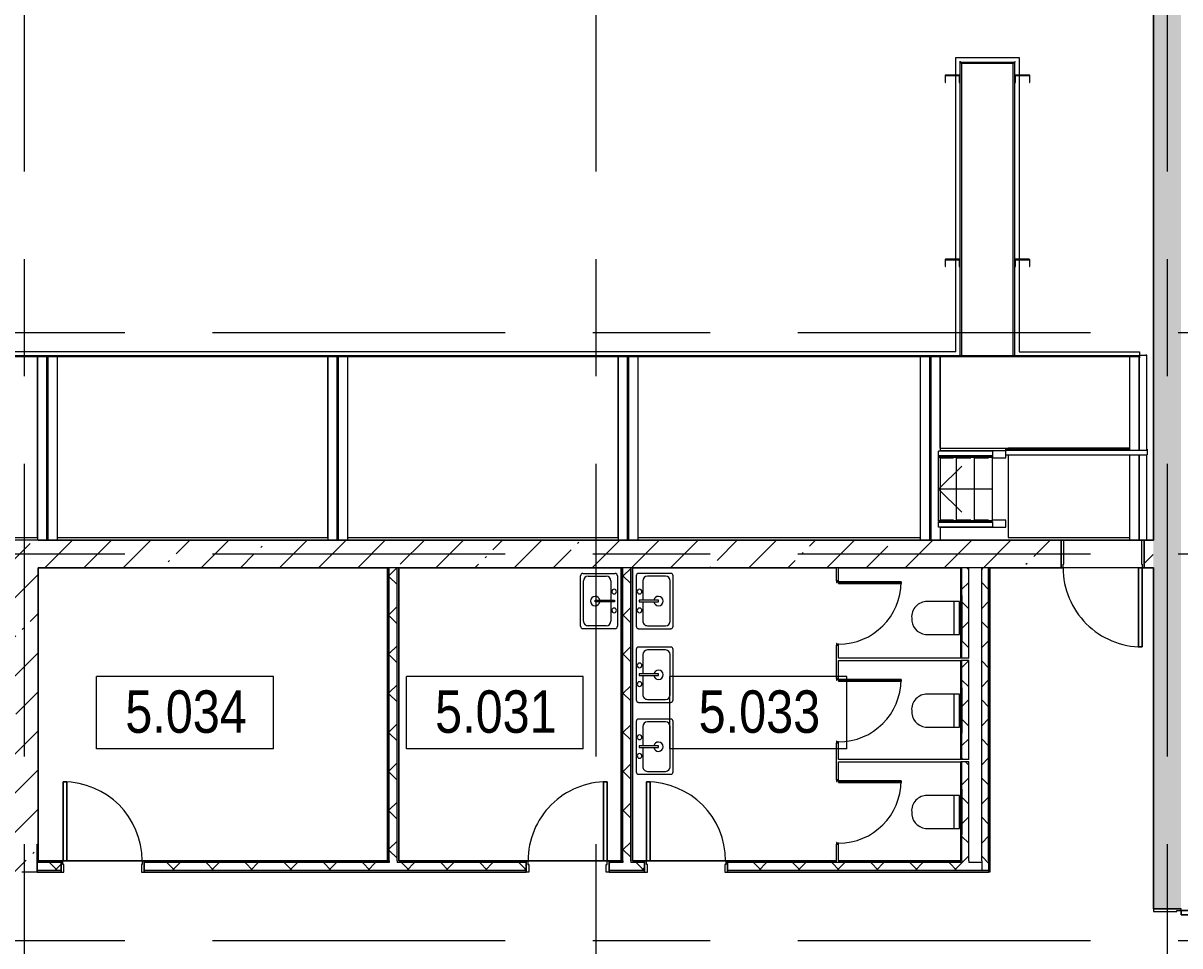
# Model space of a CAD drawing. Header units: millimetres. Extents: x 48966 to 155647, y -43515 to 26217.
# Drawn here: x 91919 to 104469, y -20136 to -10120 of the extents above; entities that cross this region are included whole.
import ezdxf

# ---------------------------------------------------------------- set-up
doc = ezdxf.new("R2010")
doc.units = ezdxf.units.MM
doc.linetypes.add('Осевые', pattern=[6350, 1270, -952.5, 3175, -952.5])
for name, color, linetype, lineweight in [('Двери', 7, 'Continuous', 9), ('Каркас несущий', 7, 'Continuous', 9), ('Каркас_Импост', 7, 'Continuous', 9), ('Контуры', 7, 'Continuous', 9), ('Линии подступенков-1', 7, 'Continuous', 9), ('Линии свеса', 7, 'Continuous', 9), ('Марки помещений', 7, 'Continuous', 9), ('Общие ребра', 7, 'Continuous', 9), ('Ограждение', 7, 'Continuous', 9), ('Оси-2', 7, 'Осевые', 9), ('Панель', 7, 'Continuous', 9), ('Перекрытия', 7, 'Continuous', 9), ('Поручни', 7, 'Continuous', 9), ('Сантехнические приборы', 7, 'Continuous', 9), ('Стены-1', 7, 'Continuous', 18), ('Стрелки вверх', 7, 'Continuous', 9), ('Штриховка разреза-1', 7, 'Continuous', 9)]:
    doc.layers.add(name, color=color, linetype=linetype, lineweight=lineweight)
doc.styles.add('Arial Narrow_1', font='Arial Narrow.ttf', dxfattribs={"height": 460})
pattern_1 = [(45, (0, 0), (-212.132, 212.132), []), (135, (0, 0), (-212.132, -212.132), [])]
pattern_2 = [(45, (0, 0), (-424.264, 424.264), [600, -100, 20, -100]), (45, (0, 424), (-424.264, 424.264), [])]

# ---------------------------------------------------------------- blocks, each defined once
blk = doc.blocks.new('Ограждение - Ограждение-585032-План 5-го этажа на отм_ _12_600')
at = {"layer": 'Поручни'}
for p, q in [((102037, -10683), (102037, -10493)), ((102037, -10493), (102726, -10493)), ((102094, -10550), (102082, -10538)), ((102082, -10538), (102094, -10550)), ((102082, -10538), (102086, -10542)), ((102086, -10542), (102082, -10538)), ((102083, -10539), (102101, -10557)), ((102101, -10557), (102083, -10539)), ((102680, -10539), (102662, -10557)), ((102662, -10557), (102680, -10539)), ((102669, -10550), (102681, -10538)), ((102681, -10538), (102669, -10550)), ((102682, -10538), (102678, -10542)), ((102678, -10542), (102682, -10538)), ((102726, -10493), (102726, -10683)), ((102087, -13733), (102087, -10543)), ((102087, -10543), (102676, -10543)), ((102101, -10557), (102101, -13733)), ((102662, -10557), (102101, -10557)), ((102662, -13733), (102662, -10557)), ((102676, -10543), (102676, -13733)), ((102037, -12683), (102037, -10688)), ((102726, -10688), (102726, -12683)), ((102037, -13688), (102037, -12688)), ((102726, -12688), (102726, -13688)), ((102037, -13688), (82782, -13688)), ((92187, -13738), (92177, -13738)), ((92177, -13752), (92187, -13752)), ((95337, -13738), (95327, -13738)), ((95327, -13752), (95337, -13752)), ((98487, -13738), (98477, -13738)), ((98477, -13752), (98487, -13752)), ((101767, -13738), (101757, -13738)), ((101757, -13752), (101767, -13752)), ((102726, -13688), (104032, -13688)), ((104027, -13738), (104032, -13738)), ((104032, -13752), (104027, -13752)), ((104032, -13688), (104032, -13738)), ((104032, -13733), (104032, -13745)), ((104032, -13733), (104032, -13737)), ((104032, -13734), (104032, -13752))]:
    blk.add_line(p, q, dxfattribs=at)
blk = doc.blocks.new('Швеллеры стальные гнутые равнополочные  ГОСТ 8278-83_Гн_ - Гн160x80x5-608659-План 5-го этажа на отм_ _12_600')
at = {"layer": 'Каркас несущий'}
for p, q in [((102682, 3397), (102682, 3324)), ((102687, 3397), (102682, 3397)), ((102687, 3329), (102687, 3397)), ((102842, 3397), (102837, 3397)), ((102837, 3397), (102837, 3329)), ((102842, 3324), (102842, 3397)), ((102689, 3317), (102835, 3317)), ((102830, 3322), (102694, 3322))]:
    blk.add_line(p, q, dxfattribs=at)
for centre, start, end in [((102689, 3324), 180, 270), ((102694, 3329), 180, 270), ((102830, 3329), 270, 0), ((102835, 3324), 270, 0)]:
    blk.add_arc(centre, 7, start, end, dxfattribs=at)
blk = doc.blocks.new('Швеллеры стальные гнутые равнополочные  ГОСТ 8278-83_Гн_ - Гн160x80x5-608658-План 5-го этажа на отм_ _12_600')
at = {"layer": 'Каркас несущий'}
for p, q in [((101927, 3397), (101922, 3397)), ((101922, 3397), (101922, 3324)), ((101927, 3329), (101927, 3397)), ((102082, 3397), (102077, 3397)), ((102077, 3397), (102077, 3329)), ((102082, 3324), (102082, 3397)), ((101929, 3317), (102075, 3317)), ((102070, 3322), (101934, 3322))]:
    blk.add_line(p, q, dxfattribs=at)
for centre, start, end in [((101929, 3324), 180, 270), ((101934, 3329), 180, 270), ((102070, 3329), 270, 0), ((102075, 3324), 270, 0)]:
    blk.add_arc(centre, 7, start, end, dxfattribs=at)
blk = doc.blocks.new('Швеллеры стальные гнутые равнополочные  ГОСТ 8278-83_Гн_ - Гн160x80x5-2083024-План 5-го этажа на отм_ _12_600')
at = {"layer": 'Каркас несущий'}
for p, q in [((102682, -10690), (102682, -10763)), ((102682, -10763), (102687, -10763)), ((102687, -10763), (102687, -10695)), ((102835, -10683), (102689, -10683)), ((102694, -10688), (102830, -10688)), ((102837, -10695), (102837, -10763)), ((102837, -10763), (102842, -10763)), ((102842, -10763), (102842, -10690))]:
    blk.add_line(p, q, dxfattribs=at)
for centre, start, end in [((102689, -10690), 90, 180), ((102694, -10695), 90, 180), ((102830, -10695), 0, 90), ((102835, -10690), 0, 90)]:
    blk.add_arc(centre, 7, start, end, dxfattribs=at)
blk = doc.blocks.new('Швеллеры стальные гнутые равнополочные  ГОСТ 8278-83_Гн_ - Гн200x80x5-565265-План 5-го этажа на отм_ _12_600')
at = {"layer": 'Каркас несущий'}
for p, q in [((-1005, 12), (-1005, 80)), ((-1005, 7), (-1005, 80)), ((-1005, 80), (-79, 80)), ((-1005, 80), (-79, 80)), ((-1005, 12), (-1005, 7)), ((-1005, 7), (-1005, 12)), ((-1005, 7), (-1005, 2)), ((-1005, 2), (-1005, 7)), ((-30, 80), (1005, 80)), ((-16, 80), (1005, 80)), ((1005, 80), (1005, 7)), ((1005, 80), (1005, 12)), ((1005, 12), (1005, 7)), ((1005, 7), (1005, 12)), ((1005, 7), (1005, 0)), ((1005, 2), (1005, 7)), ((-1005, 0), (-79, 0)), ((-30, 0), (1005, 0))]:
    blk.add_line(p, q, dxfattribs=at)
blk = doc.blocks.new('Уголки стальные горячекатанные равнополочные ГОСТ 8509-93 - L100x8-V6-План 5-го этажа на отм_ _12_600')
at = {"layer": 'Каркас несущий'}
for p, q in [((103927, -13733), (104027, -13733)), ((103927, -14757), (103927, -13737)), ((103933, -13733), (103931, -13733)), ((103947, -13733), (103935, -13733)), ((104025, -13733), (104023, -13733)), ((104027, -14757), (104027, -13737)), ((103927, -15733), (103927, -14807)), ((104027, -15733), (104027, -14807)), ((104027, -15733), (103927, -15733)), ((103931, -15733), (103933, -15733)), ((103935, -15733), (103947, -15733)), ((104023, -15733), (104025, -15733))]:
    blk.add_line(p, q, dxfattribs=at)
blk = doc.blocks.new('Ограждение - Ограждение-591092-План 5-го этажа на отм_ _12_600')
at = {"layer": 'Поручни'}
for p, q in [((82778, -13737), (104032, -13737)), ((104032, -13733), (82782, -13733)), ((104032, -13733), (104032, -13737))]:
    blk.add_line(p, q, dxfattribs=at)
blk = doc.blocks.new('Уголки стальные горячекатанные равнополочные ГОСТ 8509-93 - L100x8-V9-План 5-го этажа на отм_ _12_600')
at = {"layer": 'Каркас несущий'}
for p, q in [((92077, -13733), (92177, -13733)), ((92077, -15733), (92077, -13737)), ((92083, -13733), (92081, -13733)), ((92097, -13733), (92085, -13733)), ((92175, -13733), (92173, -13733)), ((92177, -15733), (92177, -13737)), ((92177, -15733), (92077, -15733)), ((92081, -15733), (92083, -15733)), ((92085, -15733), (92097, -15733)), ((92173, -15733), (92175, -15733))]:
    blk.add_line(p, q, dxfattribs=at)
blk = doc.blocks.new('Уголки стальные горячекатанные равнополочные ГОСТ 8509-93 - L100x8-V8-План 5-го этажа на отм_ _12_600')
at = {"layer": 'Каркас несущий'}
for p, q in [((89037, -13733), (89137, -13733)), ((89037, -13737), (89037, -15733)), ((89041, -13733), (89038, -13733)), ((89129, -13733), (89117, -13733)), ((89133, -13733), (89130, -13733)), ((89137, -13737), (89137, -15733)), ((89137, -15733), (89037, -15733)), ((89038, -15733), (89041, -15733)), ((89117, -15733), (89129, -15733)), ((89130, -15733), (89133, -15733))]:
    blk.add_line(p, q, dxfattribs=at)
blk = doc.blocks.new('Уголки стальные горячекатанные равнополочные ГОСТ 8509-93 - L100x8-V10-План 5-го этажа на отм_ _12_600')
at = {"layer": 'Каркас несущий'}
for p, q in [((101767, -13733), (101867, -13733)), ((101767, -13737), (101767, -15733)), ((101771, -13733), (101768, -13733)), ((101859, -13733), (101847, -13733)), ((101863, -13733), (101860, -13733)), ((101867, -13737), (101867, -14767)), ((101867, -14830), (101867, -15529)), ((101867, -15592), (101867, -15733)), ((101867, -15733), (101767, -15733)), ((101768, -15733), (101771, -15733)), ((101847, -15733), (101859, -15733)), ((101860, -15733), (101863, -15733))]:
    blk.add_line(p, q, dxfattribs=at)
blk = doc.blocks.new('Ограждение - Ограждение-622398-План 5-го этажа на отм_ _12_600')
at = {"layer": 'Поручни'}
for p, q in [((101852, -15548), (101852, -15529)), ((102437, -15529), (101852, -15529)), ((101852, -15592), (101852, -15542)), ((102437, -15542), (101852, -15542)), ((101852, -15548), (101852, -15544)), ((102437, -15529), (102437, -15548)), ((102437, -15542), (102437, -15592)), ((102437, -15544), (102437, -15548)), ((102437, -15592), (101852, -15592))]:
    blk.add_line(p, q, dxfattribs=at)
blk = doc.blocks.new('Ограждение - Ограждение-622402-План 5-го этажа на отм_ _12_600')
at = {"layer": 'Поручни'}
for p, q in [((101852, -14817), (101852, -14767)), ((102437, -14767), (101852, -14767)), ((102437, -14767), (102437, -14817)), ((101852, -14815), (101852, -14811)), ((101852, -14830), (101852, -14811)), ((102437, -14817), (101852, -14817)), ((102437, -14830), (101852, -14830)), ((102437, -14811), (102437, -14815)), ((102437, -14811), (102437, -14830))]:
    blk.add_line(p, q, dxfattribs=at)
blk = doc.blocks.new('Ограждение - Ограждение-622412-План 5-го этажа на отм_ _12_600')
at = {"layer": 'Поручни'}
for p, q in [((102580, -14761), (102580, -14744)), ((103927, -14744), (102580, -14744)), ((102580, -14763), (102580, -14750)), ((102580, -14807), (102580, -14757)), ((102580, -14757), (104115, -14757)), ((102580, -14763), (102580, -14759)), ((102580, -14807), (104115, -14807)), ((104032, -14744), (104027, -14744)), ((104115, -14744), (104112, -14744)), ((104115, -14744), (104115, -14761)), ((104115, -14750), (104115, -14763)), ((104115, -14757), (104115, -14807)), ((104115, -14759), (104115, -14763))]:
    blk.add_line(p, q, dxfattribs=at)
blk = doc.blocks.new('Дверь - Однопольная - ДВ14_21х9-6802601-План 5-го этажа на отм_ _12_600')
at = {"layer": 'Двери'}
for p, q in [((-389, 921), (-429, 921)), ((-429, 921), (-429, 62)), ((-389, 62), (-389, 921)), ((-429, 62), (-389, 62))]:
    blk.add_line(p, q, dxfattribs=at)
blk.add_arc((-429, 62), 858, 360, 90, dxfattribs=at)
at = {"layer": 'Каркас_Импост'}
for p, q in [((-430, 62), (-450, 62)), ((-450, 62), (-450, -62)), ((-430, 23), (-430, 62)), ((-420, 23), (-430, 23)), ((-420, -62), (-420, 23)), ((430, 23), (420, 23)), ((420, 23), (420, -62)), ((450, 62), (430, 62)), ((430, 62), (430, 23)), ((450, -62), (450, 62)), ((-450, -62), (-420, -62)), ((420, -62), (450, -62))]:
    blk.add_line(p, q, dxfattribs=at)
at = {"layer": 'Панель'}
for p, q in [((-429, 921), (-389, 921)), ((-429, 62), (-429, 921)), ((-389, 921), (-389, 62)), ((-389, 62), (-429, 62))]:
    blk.add_line(p, q, dxfattribs=at)
blk = doc.blocks.new('Дверь - Однопольная - ДВ14__21х9-6802604-План 5-го этажа на отм_ _12_600')
at = {"layer": 'Двери'}
for p, q in [((-429, -63), (-389, -63)), ((-429, -921), (-429, -63)), ((-389, -63), (-389, -921)), ((-389, -921), (-429, -921))]:
    blk.add_line(p, q, dxfattribs=at)
blk.add_arc((-429, -63), 858, 270, 0, dxfattribs=at)
at = {"layer": 'Каркас_Импост'}
for p, q in [((-450, 62), (-420, 62)), ((-450, -63), (-450, 62)), ((-420, 62), (-420, -23)), ((420, 62), (450, 62)), ((420, -23), (420, 62)), ((450, 62), (450, -63)), ((-430, -63), (-450, -63)), ((-430, -23), (-430, -63)), ((-420, -23), (-430, -23)), ((430, -23), (420, -23)), ((430, -63), (430, -23)), ((450, -63), (430, -63))]:
    blk.add_line(p, q, dxfattribs=at)
at = {"layer": 'Панель'}
for p, q in [((-389, -63), (-429, -63)), ((-429, -63), (-429, -921)), ((-389, -921), (-389, -63)), ((-429, -921), (-389, -921))]:
    blk.add_line(p, q, dxfattribs=at)
blk = doc.blocks.new('Дверь - Однопольная_HPL - ДВ12_21х7-5561156-План 5-го этажа на отм_ _12_600')
at = {"layer": 'Двери'}
for p, q in [((-319, 691), (-339, 691)), ((-339, 691), (-339, 12)), ((-319, 12), (-319, 691)), ((-339, 12), (-319, 12))]:
    blk.add_line(p, q, dxfattribs=at)
blk.add_arc((-339, 12), 678, 360, 90, dxfattribs=at)
at = {"layer": 'Каркас_Импост'}
for p, q in [((-340, 12), (-350, 12)), ((-350, 12), (-350, -12)), ((-340, -7), (-340, 12)), ((350, 12), (340, 12)), ((340, 12), (340, -7)), ((350, -12), (350, 12)), ((-350, -12), (-330, -12)), ((-330, -7), (-340, -7)), ((-330, -12), (-330, -7)), ((340, -7), (330, -7)), ((330, -7), (330, -12)), ((330, -12), (350, -12))]:
    blk.add_line(p, q, dxfattribs=at)
at = {"layer": 'Панель'}
for p, q in [((-339, 691), (-319, 691)), ((-339, 12), (-339, 691)), ((-319, 691), (-319, 12)), ((-319, 12), (-339, 12))]:
    blk.add_line(p, q, dxfattribs=at)
blk = doc.blocks.new('Дверь - Однопольная - ДВ2_21х9-6240739-План 5-го этажа на отм_ _12_600')
at = {"layer": 'Двери'}
for p, q in [((-389, 1008), (-429, 1008)), ((-429, 1008), (-429, 150)), ((-389, 150), (-389, 1008)), ((-429, 150), (-389, 150))]:
    blk.add_line(p, q, dxfattribs=at)
blk.add_arc((-429, 150), 858, 360, 90, dxfattribs=at)
at = {"layer": 'Каркас_Импост'}
for p, q in [((-430, 150), (-450, 150)), ((-450, 150), (-450, -150)), ((-430, 110), (-430, 150)), ((450, 150), (430, 150)), ((430, 150), (430, 110)), ((450, -150), (450, 150)), ((-420, 110), (-430, 110)), ((-420, -150), (-420, 110)), ((430, 110), (420, 110)), ((420, 110), (420, -150)), ((-450, -150), (-420, -150)), ((420, -150), (450, -150))]:
    blk.add_line(p, q, dxfattribs=at)
at = {"layer": 'Панель'}
for p, q in [((-429, 1008), (-389, 1008)), ((-429, 150), (-429, 1008)), ((-389, 1008), (-389, 150)), ((-389, 150), (-429, 150))]:
    blk.add_line(p, q, dxfattribs=at)
blk = doc.blocks.new('Унитаз_встраиваемый - Обычный _ Vitra 748-4800 _каркасные_-V76-План 5-го этажа на отм_ _12_600')
at = {"layer": 'Сантехнические приборы'}
for p, q in [((-180, 371), (-180, 0)), ((179, 0), (179, 351)), ((-180, 60), (179, 60)), ((245, -25), (-245, -25)), ((-180, 0), (179, 0))]:
    blk.add_line(p, q, dxfattribs=at)
for centre, start, end in [((-12, 351), 86.3345, 173.0597), ((10, 351), 360, 93.6655)]:
    blk.add_arc(centre, 169, start, end, dxfattribs=at)
blk = doc.blocks.new('Раковина-Одиночная-2D - 600 x 400 мм-4830835-План 5-го этажа на отм_ _12_600')
at = {"layer": 'Сантехнические приборы'}
for p, q in [((606, 503), (57, 503)), ((606, 503), (57, 503)), ((32, 477), (32, 128)), ((32, 477), (32, 128)), ((63, 420), (63, 223)), ((549, 471), (114, 471)), ((600, 223), (600, 420)), ((632, 128), (632, 477)), ((632, 128), (632, 477)), ((341, 344), (322, 344)), ((322, 344), (322, 134)), ((341, 134), (341, 344)), ((114, 172), (322, 172)), ((322, 134), (341, 134)), ((341, 172), (549, 172)), ((57, 103), (606, 103)), ((57, 103), (606, 103)), ((132, 63), (692, 63))]:
    blk.add_line(p, q, dxfattribs=at)
for centre, radius, start, end in [((57, 477), 25.4, 90, 180), ((57, 477), 25.4, 90, 180), ((606, 477), 25.4, 360, 90), ((606, 477), 25.4, 360, 90), ((114, 420), 50.8, 90, 180), ((332, 344), 50.8, 360, 180), ((549, 420), 50.8, 360, 90), ((332, 344), 50.8, 180, 259.1931), ((332, 344), 50.8, 280.8069, 0), ((57, 128), 25.4, 180, 270), ((57, 128), 25.4, 180, 270), ((114, 223), 50.8, 180, 270), ((230, 138), 25.4, 360, 180), ((230, 138), 25.4, 180, 360), ((433, 138), 25.4, 360, 180), ((433, 138), 25.4, 180, 0), ((549, 223), 50.8, 270, 0), ((606, 128), 25.4, 270, 360), ((606, 128), 25.4, 270, 0)]:
    blk.add_arc(centre, radius, start, end, dxfattribs=at)
blk = doc.blocks.new('Раковина-Одиночная-2D - 600 x 400 мм-5178593-План 5-го этажа на отм_ _12_600')
at = {"layer": 'Сантехнические приборы'}
for p, q in [((57, -103), (606, -103)), ((57, -103), (606, -103)), ((132, -63), (692, -63)), ((32, -477), (32, -128)), ((32, -477), (32, -128)), ((63, -420), (63, -223)), ((114, -172), (322, -172)), ((322, -134), (341, -134)), ((322, -344), (322, -134)), ((341, -134), (341, -344)), ((341, -172), (549, -172)), ((600, -223), (600, -420)), ((632, -128), (632, -477)), ((632, -128), (632, -477)), ((341, -344), (322, -344)), ((549, -471), (114, -471)), ((606, -503), (57, -503)), ((606, -503), (57, -503))]:
    blk.add_line(p, q, dxfattribs=at)
for centre, radius, start, end in [((57, -128), 25.4, 90, 180), ((57, -128), 25.4, 90, 180), ((230, -138), 25.4, 0, 180), ((433, -138), 25.4, 0, 180), ((606, -128), 25.4, 0, 90), ((606, -128), 25.4, 360, 90), ((114, -223), 50.8, 90, 180), ((230, -138), 25.4, 180, 0), ((433, -138), 25.4, 180, 0), ((549, -223), 50.8, 360, 90), ((332, -344), 50.8, 100.8069, 180), ((332, -344), 50.8, 180, 0), ((332, -344), 50.8, 360, 79.1931), ((57, -477), 25.4, 180, 270), ((57, -477), 25.4, 180, 270), ((114, -420), 50.8, 180, 270), ((549, -420), 50.8, 270, 0), ((606, -477), 25.4, 270, 0), ((606, -477), 25.4, 270, 0)]:
    blk.add_arc(centre, radius, start, end, dxfattribs=at)
blk = doc.blocks.new('Дверь - Полуторная_001 - ДВ20_21-15-6256090-План 5-го этажа на отм_ _12_600')
at = {"layer": 'Двери'}
for p, q in [((-684, 1059), (-729, 1059)), ((-729, 1059), (-729, 150)), ((-684, 150), (-684, 1059)), ((684, 150), (684, 699)), ((684, 699), (729, 699)), ((729, 699), (729, 150)), ((-729, 150), (-684, 150)), ((729, 150), (684, 150))]:
    blk.add_line(p, q, dxfattribs=at)
for centre, radius, start, end in [((-729, 150), 909, 360, 90), ((729, 150), 549, 90, 180)]:
    blk.add_arc(centre, radius, start, end, dxfattribs=at)
at = {"layer": 'Каркас_Импост'}
for p, q in [((-730, 150), (-750, 150)), ((-750, 150), (-750, -150)), ((-730, 105), (-730, 150)), ((750, 150), (730, 150)), ((730, 150), (730, 105)), ((750, -150), (750, 150)), ((-720, 105), (-730, 105)), ((-720, -150), (-720, 105)), ((730, 105), (720, 105)), ((720, 105), (720, -150)), ((-750, -150), (-720, -150)), ((720, -150), (750, -150))]:
    blk.add_line(p, q, dxfattribs=at)
at = {"layer": 'Панель'}
for p, q in [((-729, 1059), (-684, 1059)), ((-729, 150), (-729, 1059)), ((-684, 1059), (-684, 150)), ((684, 699), (684, 150)), ((729, 699), (684, 699)), ((729, 150), (729, 699)), ((-684, 150), (-729, 150)), ((684, 150), (729, 150))]:
    blk.add_line(p, q, dxfattribs=at)
blk = doc.blocks.new('Марка помещения_Р - Марка помещения-4575829-План 5-го этажа на отм_ _12_600')
at = {"layer": 'Марки помещений'}
for p, q in [((-4.79375, -1.95625), (-4.79375, 1.95625)), ((4.79375, 1.95625), (-4.79375, 1.95625)), ((4.79375, -1.95625), (4.79375, 1.95625)), ((4.79375, -1.95625), (-4.79375, -1.95625))]:
    blk.add_line(p, q, dxfattribs=at)

msp = doc.modelspace()

# ---------------------------------------------------------------- hatches: boundary and pattern name
at = {"layer": 'Штриховка разреза-1'}
h = msp.add_hatch(dxfattribs=at)
h.set_pattern_fill('FP_2', color=256, style=0, pattern_type=2)
h.set_pattern_definition(pattern_2)
h.paths.add_polyline_path([(104181.6, -31381.9), (104481.6, -31381.9), (104481.6, -30957.9), (104181.6, -30957.9), (104181.6, -31380.9)], flags=0)
h.paths.add_polyline_path([(104181.6, -29957.9), (104481.6, -29957.9), (104481.6, -21232.9), (104181.6, -21232.9), (104181.6, -29890.4)], flags=0)
h.paths.add_polyline_path([(104181.6, -19732.9), (104481.6, -19732.9), (104481.6, 9367.1), (104181.6, 9367.1), (104181.6, -18952.3)], flags=0)
h.paths.add_polyline_path([(104181.6, 10867.1), (104481.6, 10867.1), (104481.6, 23867.1), (104181.6, 23867.1), (104181.6, 11567.1)], flags=0)
h = msp.add_hatch(dxfattribs=at)
h.set_pattern_fill('FP_2', color=256, style=0, pattern_type=2)
h.set_pattern_definition(pattern_2)
h.paths.add_polyline_path([(104179.6, -16032.9), (104181.6, -16032.9), (104179.6, -15732.9), (104081.6, -15732.9), (104081.6, -16032.9)], flags=0)
h.paths.add_polyline_path([(102091.6, -16032.9), (103181.6, -16032.9), (103181.6, -15732.9), (75181.6, -15732.9), (75181.6, -16032.9), (101563.7, -16032.9)], flags=0)
h.paths.add_polyline_path([(74181.6, -16032.9), (74281.6, -16032.9), (74281.6, -15732.9), (74181.6, -15732.9)], flags=0)
h = msp.add_hatch(dxfattribs=at)
h.set_pattern_fill('FP_2', color=256, style=0, pattern_type=2)
h.set_pattern_definition(pattern_2)
h.paths.add_polyline_path([(92071.6, -19032.9), (92081.6, -19032.9), (92081.6, -16032.9), (91781.6, -16032.9), (91781.6, -19032.9)], flags=0)
h = msp.add_hatch(dxfattribs=at)
h.set_pattern_fill('FP_3', color=256, style=0, pattern_type=2)
h.set_pattern_definition(pattern_1)
h.paths.add_polyline_path([(95976.6, -19232.9), (95976.6, -16032.9), (95891.6, -16032.9), (95891.6, -19232.9)], flags=0)
h = msp.add_hatch(dxfattribs=at)
h.set_pattern_fill('FP_3', color=256, style=0, pattern_type=2)
h.set_pattern_definition(pattern_1)
h.paths.add_polyline_path([(98511.6, -19232.9), (98511.6, -16032.9), (98426.6, -16032.9), (98426.6, -19232.9)], flags=0)
h = msp.add_hatch(dxfattribs=at)
h.set_pattern_fill('FP_3', color=256, style=0, pattern_type=2)
h.set_pattern_definition(pattern_1)
h.paths.add_polyline_path([(102179.1, -19232.9), (102179.1, -18137.9), (102104.1, -18137.9), (102104.1, -19232.9)], flags=0)
h.paths.add_polyline_path([(102104.1, -18112.9), (102179.1, -18112.9), (102179.1, -17037.9), (102104.1, -17037.9)], flags=0)
h.paths.add_polyline_path([(102179.1, -17012.9), (102179.1, -16032.9), (102104.1, -16032.9), (102104.1, -17012.9)], flags=0)
h = msp.add_hatch(dxfattribs=at)
h.set_pattern_fill('FP_3', color=256, style=0, pattern_type=2)
h.set_pattern_definition(pattern_1)
h.paths.add_polyline_path([(102319.1, -19317.9), (102394.1, -19317.9), (102394.1, -16032.9), (102319.1, -16032.9), (102319.1, -19232.9)], flags=0)
h = msp.add_hatch(dxfattribs=at)
h.set_pattern_fill('FP_2', color=256, style=0, pattern_type=2)
h.set_pattern_definition(pattern_2)
h.paths.add_polyline_path([(92071.6, -19332.9), (92071.6, -19032.9), (91531.6, -19032.9), (91531.6, -19332.9), (91906.6, -19332.9)], flags=0)
h.paths.add_polyline_path([(82822.8, -19332.9), (82981.6, -19330.9), (82981.6, -19032.9), (82481.6, -19032.9), (82481.6, -19332.9)], flags=0)
h = msp.add_hatch(dxfattribs=at)
h.set_pattern_fill('FP_3', color=256, style=0, pattern_type=2)
h.set_pattern_definition(pattern_1)
h.paths.add_polyline_path([(102319.1, -19317.9), (102319.1, -19232.9), (99561.6, -19232.9), (99561.6, -19317.9), (101563.7, -19317.9)], flags=0)
h.paths.add_polyline_path([(98276.6, -19317.9), (98661.6, -19317.9), (98661.6, -19232.9), (98276.6, -19232.9)], flags=0)
h.paths.add_polyline_path([(97376.6, -19317.9), (97376.6, -19232.9), (93231.6, -19232.9), (93231.6, -19317.9), (94900.3, -19317.9)], flags=0)
h.paths.add_polyline_path([(92331.6, -19317.9), (92331.6, -19232.9), (92071.6, -19232.9), (92071.6, -19317.9)], flags=0)

# ---------------------------------------------------------------- linework, layer by layer
at = {"layer": 'Каркас несущий'}
for p, q in [((101766.6, -14762.9), (101756.6, -14762.9)), ((102501.4, -14762.9), (101866.6, -14762.9)), ((101867, -14766.5), (101867, -14762.9)), ((102580.2, -14762.9), (101867, -14762.9)), ((102581.6, -14838.9), (102581.6, -14807.4)), ((101766.6, -14833.7), (101756.6, -14833.7)), ((101756.6, -14838.9), (101766.6, -14838.9)), ((101867, -14838.9), (101867, -14830.2)), ((101867, -14838.9), (102012.5, -14838.9)), ((102047.2, -14838.9), (102202.2, -14838.9)), ((102242.2, -14838.9), (102391.9, -14838.9)), ((102437.2, -14838.9), (102581.6, -14838.9)), ((101766.6, -15516.9), (101756.6, -15516.9)), ((101756.6, -15522.1), (101766.6, -15522.1)), ((101867, -15528.6), (101867, -15516.9)), ((102012.5, -15516.9), (101867, -15516.9)), ((102202.2, -15516.9), (102047.2, -15516.9)), ((102391.9, -15516.9), (102242.2, -15516.9)), ((102581.6, -15516.9), (102437.2, -15516.9)), ((102581.6, -15592.9), (102581.6, -15516.9)), ((101756.6, -15592.9), (101766.6, -15592.9)), ((101866.6, -15592.9), (102501.4, -15592.9)), ((101867, -15592.9), (102581.6, -15592.9))]:
    msp.add_line(p, q, dxfattribs=at)
at = {"layer": 'Контуры'}
for p, q in [((101852.2, -15522.3), (101852.2, -14836.4)), ((102437.2, -14836.4), (101852.2, -14836.4)), ((102437.2, -15522.3), (102437.2, -14836.4)), ((102437.2, -15522.3), (101852.2, -15522.3))]:
    msp.add_line(p, q, dxfattribs=at)
at = {"layer": 'Линии подступенков-1'}
for p, q in [((102047.2, -15522.3), (102047.2, -14836.4)), ((102242.2, -15522.3), (102242.2, -14836.4)), ((102437.2, -15522.3), (102437.2, -14836.4))]:
    msp.add_line(p, q, dxfattribs=at)
at = {"layer": 'Линии свеса'}
for p, q in [((102047.2, -15522.3), (102047.2, -14836.4)), ((102242.2, -15522.3), (102242.2, -14836.4))]:
    msp.add_line(p, q, dxfattribs=at)
at = {"layer": 'Общие ребра'}
for p, q in [((104181.6, 8365.1), (104181.6, -15730.9)), ((104181.6, -15730.9), (104181.6, 8365.1)), ((104179.6, -15732.9), (104181.6, -15732.9)), ((104179.6, -15732.9), (104181.6, -15732.9)), ((104181.6, -15732.9), (104181.6, -15730.9)), ((104181.6, -15732.9), (104181.6, -15730.9)), ((95891.6, -16032.9), (95871.6, -16032.9)), ((95891.6, -19212.9), (95891.6, -16032.9)), ((95976.6, -16032.9), (95891.6, -16032.9)), ((95996.6, -16032.9), (95976.6, -16032.9)), ((95976.6, -19212.9), (95976.6, -16032.9)), ((98426.6, -16032.9), (98406.6, -16032.9)), ((98426.6, -19212.9), (98426.6, -16032.9)), ((98511.6, -16032.9), (98426.6, -16032.9)), ((98531.6, -16032.9), (98511.6, -16032.9)), ((98511.6, -19212.9), (98511.6, -16032.9)), ((100766.6, -16032.9), (100741.6, -16032.9)), ((102104.1, -16032.9), (102091.6, -16032.9)), ((102104.1, -17012.9), (102104.1, -16032.9)), ((102179.1, -16032.9), (102104.1, -16032.9)), ((102319.1, -16032.9), (102179.1, -16032.9)), ((102179.1, -17012.9), (102179.1, -16032.9)), ((102394.1, -16032.9), (102319.1, -16032.9)), ((102319.1, -19212.9), (102319.1, -16032.9)), ((102406.6, -16032.9), (102394.1, -16032.9)), ((102394.1, -19212.9), (102394.1, -16032.9)), ((102408.6, -16032.9), (103181.6, -16032.9)), ((104081.6, -16032.9), (104179.6, -16032.9)), ((104181.6, -16032.9), (104181.6, -19732.9)), ((102104.1, -17012.9), (102091.6, -17012.9)), ((102104.1, -17037.9), (102091.6, -17037.9)), ((102179.1, -17012.9), (102104.1, -17012.9)), ((102104.1, -18112.9), (102104.1, -17037.9)), ((102179.1, -17037.9), (102104.1, -17037.9)), ((102179.1, -18112.9), (102179.1, -17037.9)), ((102104.1, -18112.9), (102091.6, -18112.9)), ((102104.1, -18137.9), (102091.6, -18137.9)), ((102179.1, -18112.9), (102104.1, -18112.9)), ((102104.1, -19212.9), (102104.1, -18137.9)), ((102179.1, -18137.9), (102104.1, -18137.9)), ((102179.1, -19212.9), (102179.1, -18137.9)), ((92071.6, -19032.9), (92081.6, -19032.9)), ((92071.6, -19034.9), (92071.6, -19032.9)), ((92071.6, -19212.9), (92071.6, -19034.9)), ((92331.6, -19232.9), (92071.6, -19232.9)), ((92331.6, -19317.9), (92071.6, -19317.9)), ((92331.6, -19212.9), (92073.6, -19212.9)), ((95871.6, -19212.9), (93231.6, -19212.9)), ((95891.6, -19232.9), (93231.6, -19232.9)), ((97376.6, -19317.9), (93231.6, -19317.9)), ((95871.6, -19212.9), (95891.6, -19212.9)), ((95891.6, -19212.9), (95891.6, -19232.9)), ((95976.6, -19212.9), (95976.6, -19232.9)), ((97376.6, -19232.9), (95976.6, -19232.9)), ((97376.6, -19212.9), (96003.6, -19212.9)), ((98406.6, -19212.9), (98276.6, -19212.9)), ((98426.6, -19232.9), (98276.6, -19232.9)), ((98661.6, -19317.9), (98276.6, -19317.9)), ((98406.6, -19212.9), (98426.6, -19212.9)), ((98426.6, -19212.9), (98426.6, -19232.9)), ((98511.6, -19212.9), (98511.6, -19232.9)), ((98661.6, -19232.9), (98511.6, -19232.9)), ((98661.6, -19212.9), (98533.6, -19212.9)), ((100741.6, -19212.9), (99561.6, -19212.9)), ((100741.6, -19232.9), (99561.6, -19232.9)), ((102319.1, -19317.9), (99561.6, -19317.9)), ((100741.6, -19212.9), (100741.6, -19232.9)), ((100766.6, -19232.9), (100741.6, -19232.9)), ((100766.6, -19232.9), (100741.6, -19232.9)), ((102091.6, -19212.9), (100766.6, -19212.9)), ((100766.6, -19212.9), (100766.6, -19232.9)), ((102104.1, -19232.9), (100766.6, -19232.9)), ((102104.1, -19212.9), (102104.1, -19232.9)), ((102179.1, -19212.9), (102179.1, -19232.9)), ((102319.1, -19232.9), (102179.1, -19232.9)), ((102319.1, -19232.9), (102179.1, -19232.9)), ((102319.1, -19212.9), (102319.1, -19232.9)), ((102319.1, -19232.9), (102319.1, -19317.9)), ((102394.1, -19317.9), (102319.1, -19317.9)), ((102394.1, -19317.9), (102319.1, -19317.9)), ((102394.1, -19212.9), (102394.1, -19317.9)), ((102394.1, -19317.9), (102394.1, -19337.9)), ((92071.6, -19337.9), (92331.6, -19337.9)), ((93231.6, -19337.9), (97376.6, -19337.9)), ((98276.6, -19337.9), (98661.6, -19337.9)), ((99561.6, -19337.9), (102394.1, -19337.9))]:
    msp.add_line(p, q, dxfattribs=at)
at = {"layer": 'Оси-2'}
for p, q in [((91931.6, 25417.1), (91931.6, -41737.8)), ((98131.6, 25417.1), (98131.6, -41737.8)), ((104331.6, 25417.1), (104331.6, -41737.8)), ((150171.6, -13482.9), (50565.6, -13482.9)), ((150171.6, -15882.9), (50565.6, -15882.9)), ((150171.6, -20082.9), (50565.6, -20082.9))]:
    msp.add_line(p, q, dxfattribs=at)
at = {"layer": 'Перекрытия'}
for p, q in [((104181.3, 8367.1), (104181.3, -15732.9)), ((92076.6, -13732.9), (89136.6, -13732.9)), ((92076.6, -15703.7), (92076.6, -13736.9)), ((95226.6, -13732.9), (92286.6, -13732.9)), ((92286.6, -13736.9), (92286.6, -15703.7)), ((95226.6, -15703.7), (95226.6, -13736.9)), ((98376.6, -13732.9), (95436.6, -13732.9)), ((95436.6, -13736.9), (95436.6, -15703.7)), ((98376.6, -15703.7), (98376.6, -13736.9)), ((101656.6, -13732.9), (98586.6, -13732.9)), ((98586.6, -13736.9), (98586.6, -15703.7)), ((101656.6, -15703.7), (101656.6, -13736.9)), ((103926.6, -13732.9), (101866.6, -13732.9)), ((101866.6, -13736.9), (101866.6, -14732.9)), ((103926.6, -14732.9), (103926.6, -13736.9)), ((101866.6, -14732.9), (102606.6, -14732.9)), ((102606.6, -14732.9), (103926.6, -14732.9)), ((103926.6, -14732.9), (102606.6, -14732.9)), ((102606.6, -14732.9), (102606.6, -14743.7)), ((102606.6, -14807.4), (102606.6, -15703.7)), ((104031.6, -14732.9), (104026.6, -14732.9)), ((104111.6, -14743.7), (104111.6, -14732.9)), ((104111.6, -15703.7), (104111.6, -14807.4)), ((89136.6, -15703.7), (92076.6, -15703.7)), ((92286.6, -15703.7), (95226.6, -15703.7)), ((95436.6, -15703.7), (98376.6, -15703.7)), ((98586.6, -15703.7), (101656.6, -15703.7)), ((102606.6, -15703.7), (103926.6, -15703.7)), ((104026.6, -15703.7), (104031.6, -15703.7)), ((95871.6, -16032.9), (92081.6, -16032.9)), ((92081.6, -16032.9), (92081.6, -19212.9)), ((95871.6, -19212.9), (95871.6, -16032.9)), ((98406.6, -16032.9), (95996.6, -16032.9)), ((95996.6, -16032.9), (95996.6, -19212.9)), ((98406.6, -19212.9), (98406.6, -16032.9)), ((102091.6, -16032.9), (98531.6, -16032.9)), ((98531.6, -16032.9), (98531.6, -19212.9)), ((102091.6, -17012.9), (102091.6, -16032.9)), ((102406.6, -16032.9), (102406.6, -19337.9)), ((104181.6, -16032.9), (102406.6, -16032.9)), ((104181.6, -19732.9), (104181.6, -16032.9)), ((102091.6, -18112.9), (102091.6, -17037.9)), ((102091.6, -19212.9), (102091.6, -18137.9)), ((92081.6, -19212.9), (95871.6, -19212.9)), ((93231.6, -19212.9), (92331.6, -19212.9)), ((92331.6, -19212.9), (92331.6, -19337.9)), ((93231.6, -19337.9), (93231.6, -19212.9)), ((95996.6, -19212.9), (98406.6, -19212.9)), ((98276.6, -19212.9), (97376.6, -19212.9)), ((97376.6, -19212.9), (97376.6, -19337.9)), ((98276.6, -19337.9), (98276.6, -19212.9)), ((98531.6, -19212.9), (100741.6, -19212.9)), ((99561.6, -19212.9), (98661.6, -19212.9)), ((98661.6, -19212.9), (98661.6, -19337.9)), ((99561.6, -19337.9), (99561.6, -19212.9)), ((100766.6, -19212.9), (102091.6, -19212.9)), ((92331.6, -19337.9), (91906.6, -19337.9)), ((97376.6, -19337.9), (93231.6, -19337.9)), ((98661.6, -19337.9), (98276.6, -19337.9)), ((102406.6, -19337.9), (99561.6, -19337.9)), ((104481.6, -19732.9), (104181.6, -19732.9))]:
    msp.add_line(p, q, dxfattribs=at)
at = {"layer": 'Стены-1'}
for p, q in [((104179.6, 8517.1), (104179.6, -15732.9)), ((103181.6, -15732.9), (82081.6, -15732.9)), ((104181.6, -15730.9), (92083.6, -15730.9)), ((92083.6, -15730.9), (92083.6, -15732.9)), ((92083.6, -15732.9), (104179.6, -15732.9)), ((103181.6, -16032.9), (103181.6, -15732.9)), ((104179.6, -15732.9), (104081.6, -15732.9)), ((104081.6, -15732.9), (104081.6, -16032.9)), ((92081.6, -16032.9), (95871.6, -16032.9)), ((92081.6, -19032.9), (92081.6, -16032.9)), ((92081.6, -16032.9), (92081.6, -19032.9)), ((92083.6, -16032.9), (92081.6, -16032.9)), ((92083.6, -19034.9), (92083.6, -16034.9)), ((95871.6, -16032.9), (95871.6, -19212.9)), ((95996.6, -19212.9), (95996.6, -16032.9)), ((95996.6, -16032.9), (98406.6, -16032.9)), ((98406.6, -16032.9), (98406.6, -19212.9)), ((98531.6, -19212.9), (98531.6, -16032.9)), ((98531.6, -16032.9), (100741.6, -16032.9)), ((100741.6, -16032.9), (100741.6, -16172.9)), ((100766.6, -16172.9), (100766.6, -16032.9)), ((100766.6, -16032.9), (102091.6, -16032.9)), ((102091.6, -16032.9), (102091.6, -17012.9)), ((102406.6, -19212.9), (102406.6, -16032.9)), ((102406.6, -16032.9), (102408.6, -16032.9)), ((104179.6, -16032.9), (104181.6, -16032.9)), ((100741.6, -16172.9), (100766.6, -16172.9)), ((100766.6, -16872.9), (100741.6, -16872.9)), ((100741.6, -16872.9), (100741.6, -17232.9)), ((100766.6, -17012.9), (100766.6, -16872.9)), ((102091.6, -17012.9), (100766.6, -17012.9)), ((100766.6, -17232.9), (100766.6, -17037.9)), ((100766.6, -17037.9), (102091.6, -17037.9)), ((102091.6, -17037.9), (102091.6, -18112.9)), ((100741.6, -17232.9), (100766.6, -17232.9)), ((100766.6, -17932.9), (100741.6, -17932.9)), ((100741.6, -17932.9), (100741.6, -18332.9)), ((100766.6, -18112.9), (100766.6, -17932.9)), ((102091.6, -18112.9), (100766.6, -18112.9)), ((100766.6, -18332.9), (100766.6, -18137.9)), ((100766.6, -18137.9), (102091.6, -18137.9)), ((102091.6, -18137.9), (102091.6, -19212.9)), ((100741.6, -18332.9), (100766.6, -18332.9)), ((92073.6, -19210.9), (92073.6, -19034.9)), ((92081.6, -19034.9), (92083.6, -19034.9)), ((100766.6, -19032.9), (100741.6, -19032.9)), ((100741.6, -19032.9), (100741.6, -19212.9)), ((100766.6, -19212.9), (100766.6, -19032.9)), ((92073.6, -19212.9), (92071.6, -19212.9)), ((92071.6, -19212.9), (92071.6, -19337.9)), ((92071.6, -19332.9), (92071.6, -19212.9)), ((92071.6, -19212.9), (92073.6, -19212.9)), ((92331.6, -19337.9), (92331.6, -19212.9)), ((93231.6, -19212.9), (93231.6, -19337.9)), ((96003.6, -19212.9), (95996.6, -19212.9)), ((97376.6, -19337.9), (97376.6, -19212.9)), ((98276.6, -19212.9), (98276.6, -19337.9)), ((98533.6, -19212.9), (98531.6, -19212.9)), ((98661.6, -19337.9), (98661.6, -19212.9)), ((99561.6, -19212.9), (99561.6, -19337.9)), ((102406.6, -19337.9), (102406.6, -19212.9)), ((91906.6, -19332.9), (92071.6, -19332.9)), ((104181.6, -19732.9), (104481.6, -19732.9))]:
    msp.add_line(p, q, dxfattribs=at)
at = {"layer": 'Стрелки вверх'}
for p, q in [((101852.2, -15179.4), (102102.2, -14929.4)), ((101852.2, -15179.4), (102102.2, -15429.4)), ((102047.2, -15179.4), (101866.6, -15179.4)), ((102242.2, -15179.4), (102047.2, -15179.4)), ((102437.2, -15179.4), (102242.2, -15179.4))]:
    msp.add_line(p, q, dxfattribs=at)

# ---------------------------------------------------------------- block references
at = {"layer": 'Двери'}
for name, p, rotation in [('Дверь - Однопольная - ДВ2_21х9-6240739-План 5-го этажа на отм_ _12_600', (103631.6, -15882.9), 180), ('Дверь - Однопольная_HPL - ДВ12_21х7-5561156-План 5-го этажа на отм_ _12_600', (100754.1, -16522.9), 270), ('Дверь - Однопольная_HPL - ДВ12_21х7-5561156-План 5-го этажа на отм_ _12_600', (100754.1, -17582.9), 270), ('Дверь - Однопольная - ДВ14__21х9-6802604-План 5-го этажа на отм_ _12_600', (97826.6, -19275.4), 180), ('Дверь - Однопольная_HPL - ДВ12_21х7-5561156-План 5-го этажа на отм_ _12_600', (100754.1, -18682.9), 270), ('Дверь - Полуторная_001 - ДВ20_21-15-6256090-План 5-го этажа на отм_ _12_600', (104331.6, -20482.9), 269.9999999999999)]:
    msp.add_blockref(name, p, dxfattribs=dict(at, rotation=rotation))
for p in [(92781.6, -19275.4), (99111.6, -19275.4)]:
    msp.add_blockref('Дверь - Однопольная - ДВ14_21х9-6802601-План 5-го этажа на отм_ _12_600', p, dxfattribs=at)
at = {"layer": 'Каркас несущий'}
for name, p, rotation in [('Швеллеры стальные гнутые равнополочные  ГОСТ 8278-83_Гн_ - Гн160x80x5-608659-План 5-го этажа на отм_ _12_600', (204763.2, -7365.8), 180), ('Швеллеры стальные гнутые равнополочные  ГОСТ 8278-83_Гн_ - Гн160x80x5-608659-План 5-го этажа на отм_ _12_600', (204763.2, -9365.8), 180), ('Швеллеры стальные гнутые равнополочные  ГОСТ 8278-83_Гн_ - Гн160x80x5-608658-План 5-го этажа на отм_ _12_600', (204763.2, -9365.8), 180), ('Швеллеры стальные гнутые равнополочные  ГОСТ 8278-83_Гн_ - Гн200x80x5-565265-План 5-го этажа на отм_ _12_600', (104111.6, -14727.9), 89.99999999999827)]:
    msp.add_blockref(name, p, dxfattribs=dict(at, rotation=rotation))
for name, p in [('Швеллеры стальные гнутые равнополочные  ГОСТ 8278-83_Гн_ - Гн160x80x5-2083024-План 5-го этажа на отм_ _12_600', (0, 0)), ('Уголки стальные горячекатанные равнополочные ГОСТ 8509-93 - L100x8-V9-План 5-го этажа на отм_ _12_600', (0, 0)), ('Уголки стальные горячекатанные равнополочные ГОСТ 8509-93 - L100x8-V8-План 5-го этажа на отм_ _12_600', (3150, 0)), ('Уголки стальные горячекатанные равнополочные ГОСТ 8509-93 - L100x8-V9-План 5-го этажа на отм_ _12_600', (3150, 0)), ('Уголки стальные горячекатанные равнополочные ГОСТ 8509-93 - L100x8-V8-План 5-го этажа на отм_ _12_600', (6300, 0)), ('Уголки стальные горячекатанные равнополочные ГОСТ 8509-93 - L100x8-V9-План 5-го этажа на отм_ _12_600', (6300, 0)), ('Уголки стальные горячекатанные равнополочные ГОСТ 8509-93 - L100x8-V8-План 5-го этажа на отм_ _12_600', (9450, 0)), ('Уголки стальные горячекатанные равнополочные ГОСТ 8509-93 - L100x8-V9-План 5-го этажа на отм_ _12_600', (9580, 0)), ('Уголки стальные горячекатанные равнополочные ГОСТ 8509-93 - L100x8-V10-План 5-го этажа на отм_ _12_600', (0, 0)), ('Уголки стальные горячекатанные равнополочные ГОСТ 8509-93 - L100x8-V6-План 5-го этажа на отм_ _12_600', (0, 0))]:
    msp.add_blockref(name, p, dxfattribs=at)
at = {"layer": 'Марки помещений', "xscale": 199.9999999999999, "yscale": 199.9999999999999, "zscale": 199.9999999999999}
for p in [(93675.3, -17605), (97036.7, -17605), (99895.9, -17605)]:
    msp.add_blockref('Марка помещения_Р - Марка помещения-4575829-План 5-го этажа на отм_ _12_600', p, dxfattribs=at)
at = {"layer": 'Ограждение'}
for name in ['Ограждение - Ограждение-591092-План 5-го этажа на отм_ _12_600', 'Ограждение - Ограждение-585032-План 5-го этажа на отм_ _12_600', 'Ограждение - Ограждение-622402-План 5-го этажа на отм_ _12_600', 'Ограждение - Ограждение-622412-План 5-го этажа на отм_ _12_600', 'Ограждение - Ограждение-622398-План 5-го этажа на отм_ _12_600']:
    msp.add_blockref(name, (0, 0), dxfattribs=at)
at = {"layer": 'Сантехнические приборы'}
for name, p, rotation in [('Раковина-Одиночная-2D - 600 x 400 мм-5178593-План 5-го этажа на отм_ _12_600', (98469.1, -16061.2), 270), ('Раковина-Одиночная-2D - 600 x 400 мм-4830835-План 5-го этажа на отм_ _12_600', (98469.1, -16061.2), 270), ('Унитаз_встраиваемый - Обычный _ Vitra 748-4800 _каркасные_-V76-План 5-го этажа на отм_ _12_600', (102079.1, -16576.4), 89.99999999999982), ('Раковина-Одиночная-2D - 600 x 400 мм-4830835-План 5-го этажа на отм_ _12_600', (98469.1, -16861.2), 270), ('Унитаз_встраиваемый - Обычный _ Vitra 748-4800 _каркасные_-V76-План 5-го этажа на отм_ _12_600', (102079.1, -17581.4), 89.99999999999982), ('Раковина-Одиночная-2D - 600 x 400 мм-4830835-План 5-го этажа на отм_ _12_600', (98469.1, -17642.1), 270), ('Унитаз_встраиваемый - Обычный _ Vitra 748-4800 _каркасные_-V76-План 5-го этажа на отм_ _12_600', (102079.1, -18681.4), 89.99999999999982)]:
    msp.add_blockref(name, p, dxfattribs=dict(at, rotation=rotation))

# ---------------------------------------------------------------- texts
at = {"layer": 'Марки помещений', "char_height": 460, "width": 1587.341, "attachment_point": 1, "style": 'Arial Narrow_1'}
for s, insert in [('5.034', (93027.4, -17363.2)), ('5.031', (96388.8, -17363.2)), ('5.033', (99248, -17363.2))]:
    msp.add_mtext(s, dxfattribs=dict(at, insert=insert))

doc.saveas('drawing.dxf')
